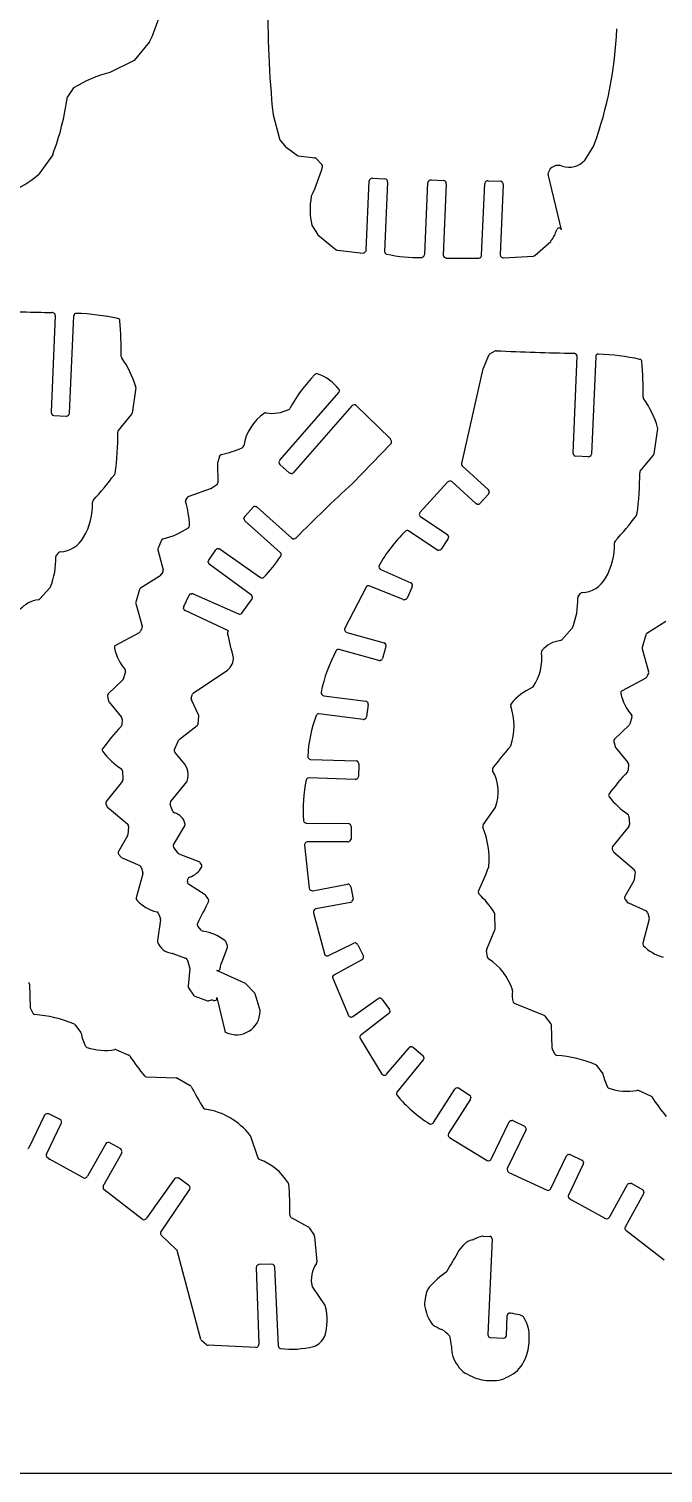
# Model space of a CAD drawing. Extents: x 0 to 821, y 0 to 548.
# Drawn here: x 296.6 to 399.3, y 0 to 234.2 of the extents above; entities that cross this region are included whole.
import ezdxf

# ---------------------------------------------------------------- set-up
doc = ezdxf.new("R2010")
doc.units = 0
doc.layers.add('WHITE', color=7, linetype='CONTINUOUS')

msp = doc.modelspace()

# ---------------------------------------------------------------- linework, layer by layer
at = {"layer": 'WHITE', "linetype": 'CONTINUOUS'}
for p, q in [((316.153768, 232.040142), (313.653925, 229.020281)), ((313.653925, 229.020281), (309.713925, 227.100281)), ((303.844309, 224.580316), (302.823925, 223.130281)), ((336.153925, 220.210281), (337.183925, 216.310281)), ((337.263769, 216.160197), (338.183925, 215.040281)), ((300.444139, 213.739549), (298.223925, 210.610281)), ((338.253923, 214.970282), (340.103925, 213.630281)), ((340.293435, 213.559672), (342.903925, 213.270281)), ((343.153462, 213.149983), (344.063925, 212.190281)), ((386.723861, 212.940004), (388.093925, 215.190281)), ((351.233924, 198.300281), (351.723925, 209.500281)), ((351.933441, 209.839639), (352.043925, 209.900281)), ((352.244386, 209.939973), (354.273925, 209.850281)), ((354.713617, 209.329822), (354.223925, 198.060281)), ((354.614283, 209.639766), (354.673925, 209.530281)), ((360.714401, 197.629539), (361.223925, 209.230281)), ((361.434279, 209.559693), (361.543925, 209.620281)), ((361.744395, 209.670398), (363.773925, 209.580281)), ((364.213959, 209.050338), (363.713925, 197.490281)), ((364.114283, 209.369766), (364.163925, 209.260281)), ((369.93365, 197.460367), (370.443925, 209.110281)), ((370.653441, 209.449639), (370.763925, 209.510281)), ((370.974101, 209.5496), (372.993925, 209.460281)), ((373.434244, 208.930102), (372.943925, 197.520281)), ((373.333521, 209.250294), (373.393925, 209.140281)), ((382.863524, 201.570343), (380.713925, 210.630281)), ((342.473662, 202.209508), (343.323925, 200.870281)), ((343.413658, 200.770243), (346.393925, 198.340281)), ((378.554372, 197.419799), (381.123925, 199.710281)), ((346.603845, 198.260073), (350.723925, 197.810281)), ((351.093624, 197.989567), (351.163925, 198.090281)), ((360.573733, 197.309761), (360.653925, 197.430281)), ((363.893657, 197.139688), (364.003925, 197.070281)), ((364.214262, 197.010469), (369.473925, 196.970281)), ((369.814261, 197.16047), (369.873925, 197.260281)), ((373.143752, 197.160188), (373.243925, 197.100281)), ((373.474135, 197.040095), (378.313925, 197.320281)), ((300.873492, 187.700444), (300.183925, 172.000281)), ((300.584339, 188.119733), (300.683925, 188.050281)), ((303.183938, 171.829682), (303.873925, 187.660281)), ((371.073785, 181.219623), (370.163925, 179.110281)), ((372.0635, 181.919909), (371.233925, 181.400281)), ((384.74389, 165.390224), (385.423925, 181.080281)), ((385.243925, 181.440281), (385.143925, 181.500281)), ((388.423733, 181.040103), (387.743925, 165.210281)), ((370.143585, 179.040091), (366.673925, 163.670281)), ((313.904028, 175.96952), (313.313925, 171.870281)), ((337.223925, 164.220281), (346.804393, 175.180413)), ((300.234161, 171.800338), (300.293925, 171.690281)), ((300.624154, 171.470127), (302.653925, 171.380281)), ((302.853867, 171.429517), (302.973925, 171.490281)), ((313.224018, 171.670487), (311.073925, 169.060281)), ((348.903925, 173.030281), (339.453984, 162.209643)), ((349.223925, 173.190281), (349.094139, 173.150101)), ((355.103925, 167.770281), (349.613969, 173.089756)), ((398.193925, 167.470281), (398.463925, 169.350281)), ((349.003925, 160.440281), (355.243901, 166.870381)), ((355.333925, 167.300281), (355.193961, 167.630447)), ((397.874275, 165.26017), (398.193925, 167.470281)), ((327.493925, 164.880281), (327.173675, 163.910162)), ((337.103925, 163.900281), (337.133446, 164.029825)), ((384.853983, 165.069516), (384.793925, 165.180281)), ((387.213867, 164.769516), (385.183925, 164.860281)), ((387.524081, 164.879513), (387.413925, 164.820281)), ((395.633724, 162.449926), (397.783925, 165.060281)), ((327.153925, 163.780281), (327.184035, 160.550436)), ((338.763925, 162.190281), (337.233767, 163.529877)), ((339.073925, 162.080281), (338.954346, 162.099503)), ((366.794133, 163.290452), (371.023925, 159.410281)), ((326.123925, 159.630281), (322.484377, 158.349696)), ((327.013925, 160.220281), (326.213685, 159.670062)), ((364.424114, 160.679774), (359.943925, 155.750281)), ((364.714339, 160.830396), (364.583925, 160.780281)), ((368.974133, 157.230054), (365.123925, 160.750281)), ((322.293925, 158.220281), (322.054378, 157.910469)), ((369.273753, 157.11049), (369.153925, 157.130281)), ((371.024297, 158.720189), (369.653925, 157.230281)), ((371.143716, 159.030109), (371.123925, 158.910281)), ((331.433925, 154.800281), (331.453721, 154.920493)), ((331.553925, 155.110281), (332.914088, 156.619683)), ((333.283925, 156.740281), (333.413925, 156.710281)), ((333.593925, 156.620281), (339.183848, 151.579895)), ((359.87385, 155.319828), (359.923925, 155.210281)), ((360.073796, 155.029837), (364.383925, 152.190281)), ((337.353925, 149.190281), (331.554263, 154.419544)), ((362.694183, 149.709803), (358.083925, 152.750281)), ((318.073925, 151.240281), (317.514421, 149.990469)), ((327.243925, 149.870281), (327.36392, 149.859982)), ((339.583925, 151.500281), (339.723569, 151.549868)), ((364.494402, 151.509539), (363.373925, 149.820281)), ((364.564123, 151.839786), (364.553925, 151.710281)), ((301.383539, 149.239509), (301.043925, 148.830281)), ((317.493925, 149.720281), (318.354078, 146.44005)), ((325.643925, 147.710281), (325.654224, 147.840279)), ((325.723925, 148.040281), (326.883946, 149.699762)), ((327.563925, 149.790281), (334.134306, 145.200124)), ((363.02343, 149.640082), (362.893925, 149.650281)), ((317.713925, 145.390281), (314.663598, 143.469782)), ((318.283925, 146.090281), (317.813962, 145.480014)), ((332.673925, 142.320281), (325.803684, 147.359997)), ((353.353762, 146.769864), (353.443925, 146.640281)), ((353.614329, 146.489867), (358.453925, 144.370281)), ((300.00381, 143.549513), (298.383925, 141.740281)), ((314.493925, 143.240281), (313.893924, 141.200279)), ((351.204416, 143.660219), (347.753925, 136.970281)), ((357.214347, 141.640416), (351.713925, 143.840281)), ((358.674126, 143.719683), (357.863925, 141.870281)), ((358.694225, 144.059642), (358.703925, 143.930281)), ((313.893925, 140.980281), (314.953889, 137.319766)), ((321.683925, 140.490281), (322.53347, 142.330392)), ((322.853925, 142.560281), (322.984309, 142.580204)), ((323.183925, 142.540281), (330.573973, 139.310091)), ((331.063925, 139.440281), (332.753924, 141.76028)), ((357.543924, 141.630281), (357.413925, 141.610281)), ((385.603509, 142.219715), (385.943925, 142.620281)), ((321.653925, 140.160281), (321.644001, 140.289663)), ((328.933925, 136.570281), (321.884221, 139.840087)), ((314.473925, 136.240281), (310.64384, 134.190499)), ((314.933925, 137.030281), (314.64434, 136.429803)), ((328.843925, 136.460281), (328.933925, 136.570281)), ((347.813594, 136.530372), (347.883925, 136.440281)), ((348.083806, 136.319751), (354.133925, 134.630281)), ((382.944293, 135.119951), (384.563925, 136.940281)), ((396.533925, 135.910281), (395.933924, 133.87028)), ((399.753925, 138.050281), (396.703598, 136.139782)), ((353.283927, 131.75028), (346.853925, 133.550281)), ((354.443925, 134.010284), (353.893925, 132.060281)), ((354.413734, 134.340407), (354.443925, 134.220281)), ((395.933925, 133.650281), (396.994179, 129.979834)), ((353.613924, 131.780281), (353.493925, 131.750281)), ((312.253925, 129.910281), (311.883509, 128.749546)), ((323.263925, 126.510281), (328.523746, 130.000316)), ((396.513925, 128.910281), (392.68361, 126.849788)), ((396.973925, 129.700281), (396.684063, 129.090428)), ((311.773925, 128.580281), (309.424133, 126.350109)), ((309.303925, 125.970281), (309.503769, 125.150198)), ((309.583925, 125.000281), (311.593728, 122.540003)), ((322.903925, 125.670281), (323.093637, 126.299514)), ((324.063925, 122.940281), (322.923432, 125.390176)), ((344.054287, 126.220222), (344.173925, 126.120281)), ((344.383958, 126.029695), (351.153925, 125.180281)), ((351.554254, 124.620077), (351.303925, 122.600281)), ((351.474325, 124.940481), (351.523925, 124.820281)), ((311.683925, 122.260281), (311.623847, 121.289564)), ((324.013925, 121.510281), (324.103771, 122.740047)), ((350.744034, 122.210197), (343.573925, 123.100281)), ((351.064228, 122.28992), (350.943925, 122.240281)), ((394.293925, 122.570281), (393.923681, 121.420368)), ((320.943925, 118.920281), (323.863661, 121.219834)), ((393.823925, 121.250281), (391.464052, 119.020191)), ((320.163925, 117.320281), (320.824363, 118.770329)), ((391.353925, 118.630281), (391.553925, 117.820282)), ((391.623925, 117.660281), (393.633665, 115.20009)), ((321.593925, 115.250281), (320.224124, 116.899882)), ((341.933926, 115.85028), (342.053925, 115.770281)), ((342.263921, 115.700281), (349.603925, 115.480281)), ((349.943521, 115.270294), (350.003925, 115.160281)), ((350.053959, 114.950338), (349.993925, 112.930281)), ((393.723925, 114.920281), (393.664418, 113.959583)), ((311.743925, 113.870281), (311.833811, 112.479884)), ((349.473453, 112.480163), (341.933925, 112.710281)), ((349.783939, 112.589685), (349.673925, 112.530281)), ((311.753925, 112.200281), (309.12375, 108.910153)), ((319.553925, 108.820281), (322.16403, 112.089889)), ((309.063925, 108.520281), (309.193524, 108.160484)), ((309.313925, 108.000281), (312.603959, 105.199994)), ((319.923925, 107.280281), (319.493751, 108.430152)), ((370.194158, 105.090001), (372.133925, 107.860281)), ((341.284263, 105.490306), (341.413925, 105.419981)), ((393.783925, 106.530281), (393.873566, 105.140026)), ((312.553925, 103.349981), (311.093737, 100.810038)), ((312.743925, 104.849981), (312.603725, 103.510046)), ((320.023925, 101.889981), (321.853791, 104.939972)), ((341.613804, 105.36981), (348.313925, 105.349981)), ((348.664232, 105.150019), (348.723925, 105.039981)), ((348.783897, 104.839972), (348.773925, 102.809981)), ((393.793925, 104.859981), (391.16375, 101.579953)), ((320.793925, 100.499981), (320.054004, 101.429988)), ((341.244126, 101.820044), (341.993925, 94.819981)), ((341.343703, 102.150001), (341.283925, 102.049981)), ((348.263587, 102.349969), (341.693925, 102.369981)), ((348.57347, 102.470005), (348.473925, 102.409981)), ((391.103925, 101.189981), (391.244266, 100.830006)), ((311.133925, 100.349981), (311.5436, 99.880026)), ((311.683925, 99.779981), (314.553571, 98.489971)), ((324.183925, 99.099981), (320.954323, 100.379981)), ((324.553925, 98.699981), (324.364002, 98.959965)), ((391.353925, 100.659981), (394.643511, 97.860015)), ((315.063925, 97.139981), (313.99424, 93.279986)), ((314.763925, 98.249981), (315.054415, 97.369997)), ((322.273925, 95.929981), (322.363953, 96.309975)), ((394.593925, 96.019981), (393.133811, 93.479973)), ((394.783925, 97.509981), (394.643725, 96.180046)), ((325.163925, 93.739981), (322.453959, 95.509967)), ((342.253683, 94.490012), (342.363925, 94.449981)), ((342.573743, 94.429993), (348.183925, 95.489981)), ((348.554203, 95.360035), (348.643925, 95.259981)), ((348.733925, 95.079981), (349.113925, 93.079981)), ((325.653925, 93.089981), (325.274201, 93.639984)), ((348.693503, 92.530003), (343.063925, 91.469981)), ((348.984082, 92.709977), (348.883925, 92.619981)), ((393.173925, 93.019981), (393.5836, 92.540026)), ((393.723925, 92.439981), (396.593615, 91.150035)), ((317.923925, 89.679981), (317.413825, 86.339969)), ((317.563925, 90.749981), (317.903756, 89.89005)), ((342.713434, 90.859999), (344.453925, 84.179981)), ((342.763704, 91.199984), (342.723925, 91.089981)), ((372.123529, 88.249967), (372.073925, 90.649981)), ((397.103925, 89.809981), (396.033533, 85.93997)), ((396.803925, 90.909981), (397.103924, 90.039981)), ((324.563925, 87.989981), (323.964232, 88.700044)), ((370.763924, 84.949979), (372.093925, 88.089981)), ((327.833925, 82.809981), (328.743925, 85.229982)), ((328.743925, 85.499981), (328.534291, 86.109998)), ((345.133963, 83.90996), (349.243925, 85.919981)), ((349.633454, 85.889963), (349.743925, 85.819981)), ((349.884066, 85.660005), (350.773925, 83.839981)), ((370.883766, 83.650047), (370.733925, 84.739981)), ((319.913925, 84.249981), (321.973622, 83.509971)), ((322.213925, 83.259981), (322.633822, 82.009951)), ((344.793593, 83.879972), (344.913925, 83.869981)), ((350.533925, 83.199981), (345.983925, 80.759981)), ((350.743806, 83.449951), (350.673925, 83.339981)), ((322.653925, 81.839981), (322.394408, 78.939955)), ((331.673925, 79.369981), (327.03435, 81.510028)), ((345.804124, 80.249981), (348.363925, 74.189981)), ((296.67396, 79.299954), (296.793925, 75.509981)), ((322.453925, 78.679981), (323.27422, 77.479959)), ((323.463925, 77.329981), (325.503925, 76.599981)), ((333.143925, 77.869981), (331.793725, 79.279981)), ((334.034114, 75.000045), (333.244306, 77.709969)), ((296.833448, 75.339954), (297.243925, 74.559981)), ((327.033925, 77.089981), (328.314338, 71.710047)), ((349.083559, 74.029984), (353.163925, 76.959981)), ((353.554037, 76.99999), (353.673925, 76.949981)), ((353.833668, 76.81003), (355.023925, 75.169981)), ((380.073524, 74.209981), (375.273925, 76.139981)), ((304.024124, 72.709981), (304.953925, 71.519981)), ((348.744182, 73.949955), (348.863925, 73.949981)), ((354.883483, 74.50003), (350.363925, 71.019981)), ((355.06442, 74.770033), (355.003925, 74.649981)), ((381.153924, 72.91998), (380.233925, 74.089981)), ((381.344065, 68.900008), (381.233925, 72.679981)), ((350.263874, 70.490007), (353.783925, 64.699981)), ((310.763772, 68.639979), (312.783925, 67.749981)), ((354.544169, 64.669973), (358.223925, 68.979981)), ((358.593647, 69.110034), (358.713925, 69.089981)), ((358.903635, 68.999992), (360.453925, 67.679981)), ((381.794102, 67.939986), (381.393925, 68.729981)), ((360.473926, 66.999982), (356.223925, 61.769981)), ((360.584178, 67.309957), (360.563925, 67.179981)), ((389.514372, 64.89998), (388.583925, 66.099981)), ((315.583536, 64.269953), (320.473925, 64.069981)), ((320.653793, 64.020006), (322.713925, 62.869981)), ((354.213991, 64.519997), (354.333925, 64.539981)), ((362.143941, 56.840031), (365.613925, 62.269981)), ((365.963759, 62.460048), (366.083925, 62.449981)), ((366.283842, 62.390006), (367.993925, 61.299981)), ((368.183685, 60.95002), (368.173925, 60.819981)), ((397.344244, 61.130012), (395.323925, 62.029981)), ((368.114402, 60.620039), (364.563925, 55.049981)), ((299.143616, 58.04004), (296.603925, 52.749981)), ((299.424258, 51.699972), (301.833925, 56.699981)), ((299.603477, 58.269997), (299.473925, 58.259981)), ((301.634219, 57.360029), (299.803925, 58.239981)), ((301.873771, 56.900012), (301.863925, 57.029981)), ((361.843498, 56.629998), (361.973925, 56.689981)), ((371.483863, 50.900022), (374.413925, 56.929981)), ((374.733731, 57.159985), (374.863925, 57.169981)), ((375.074397, 57.129962), (376.893925, 56.249981)), ((332.504028, 54.639974), (333.673925, 51.109981)), ((364.533807, 54.659952), (364.593925, 54.559981)), ((364.744175, 54.389964), (370.813925, 50.669981)), ((377.093773, 55.590014), (374.093925, 49.399981)), ((377.124219, 55.920028), (377.133925, 55.789981)), ((309.034328, 53.379995), (306.103925, 48.119981)), ((308.643758, 46.510028), (311.633925, 51.889981)), ((309.493517, 53.589968), (309.373925, 53.589981)), ((311.473467, 52.559959), (309.703925, 53.539981)), ((311.684042, 52.089951), (311.673925, 52.219981)), ((384.034078, 51.65005), (384.163925, 51.659981)), ((384.363694, 51.620027), (386.193925, 50.739981)), ((299.844387, 50.949988), (299.523925, 51.219981)), ((305.443769, 47.889979), (299.913925, 50.909981)), ((371.243923, 50.669979), (371.343925, 50.729981)), ((381.163594, 46.129997), (383.703925, 51.429981)), ((386.394406, 50.080008), (383.983925, 45.089981)), ((386.413426, 50.419988), (386.433925, 50.289981)), ((305.953925, 47.969981), (305.833925, 47.899981)), ((320.183946, 47.709962), (315.653925, 41.309981)), ((320.673461, 47.869951), (320.543925, 47.879981)), ((322.523546, 46.620035), (320.863925, 47.799981)), ((374.113565, 49.010011), (374.183925, 48.909981)), ((374.343787, 48.760035), (380.533925, 45.879981)), ((393.924328, 46.979994), (394.053925, 46.979981)), ((394.253454, 46.929998), (396.033925, 45.939981)), ((314.95381, 41.170028), (308.743925, 45.999981)), ((317.983959, 39.069991), (322.613925, 45.939981)), ((322.684096, 46.130047), (322.693925, 46.259981)), ((380.933821, 45.909972), (381.033925, 45.979981)), ((384.083839, 44.609988), (384.403925, 44.339981)), ((390.664006, 41.509969), (393.583925, 46.769981)), ((396.184211, 45.269988), (393.203925, 39.899981)), ((396.233467, 45.599959), (396.233925, 45.479981)), ((384.474195, 44.289959), (390.003925, 41.279981)), ((315.484148, 41.16999), (315.363925, 41.119981)), ((339.07383, 41.460027), (341.843925, 39.909981)), ((390.383927, 41.279982), (390.513925, 41.349981)), ((320.473865, 36.269975), (318.043925, 38.559981)), ((341.974379, 39.790039), (342.813925, 38.559981)), ((342.883851, 38.370022), (343.233925, 34.259981)), ((370.183925, 38.40998), (371.243925, 38.379981)), ((371.633746, 37.959974), (370.953925, 22.409981)), ((393.303645, 39.390001), (399.513925, 34.559981)), ((324.46422, 21.660032), (320.593925, 36.079981)), ((333.424358, 33.340044), (333.843925, 20.899981)), ((333.714183, 33.759958), (333.613925, 33.689981)), ((335.944366, 33.890041), (333.913925, 33.819981)), ((336.364401, 33.600023), (336.293925, 33.699981)), ((337.003832, 20.60002), (336.423925, 33.399981)), ((342.533923, 30.149983), (344.603925, 27.099981)), ((374.553767, 25.940029), (374.623925, 25.929981)), ((373.953925, 22.279984), (374.093925, 25.559981)), ((325.37395, 20.810022), (324.593925, 21.449981)), ((371.343925, 21.999981), (373.533925, 21.899981)), ((333.364131, 20.380008), (325.613925, 20.719981)), ((333.784156, 20.680028), (333.723925, 20.579981)), ((0, 0), (820.574183, 0))]:
    msp.add_line(p, q, dxfattribs=at)
for centre, radius, start, end in [((291.674766, 243.576943), 27.0614, -25.23421, 6.840303), ((503.892985, 237.225935), 168.603528, 179.254331, 185.771572), ((328.611591, 236.757357), 63.285995, -19.858129, -2.352152), ((314.608925, 207.602281), 20.10306, 104.092926, 122.376), ((259.436295, 229.128603), 43.8003, -20.569656, -7.871224), ((336.535041, 220.302902), 0.392209, -175.292903, -166.340415), ((337.569038, 216.418881), 0.400132, -164.251796, -139.722128), ((338.503925, 215.290281), 0.406079, -142.001268, -127.999), ((340.332214, 213.953373), 0.395607, -125.244099, -95.625345), ((342.864557, 212.869659), 0.402551, 44.136261, 84.387733), ((387.774182, 215.423409), 0.395707, -36.096281, -24.455588), ((318.695679, 218.744841), 26.3862, -26.23662, -15.237073), ((343.771852, 211.920028), 0.397923, -16.023192, 42.777834), ((381.103925, 210.716281), 0.39937, 162.013, 192.435442), ((382.351925, 210.323281), 1.707765, 68.2698, 162.401887), ((384.083213, 215.230516), 3.498045, -108.311783, -42.210025), ((386.394925, 213.163281), 0.397524, -45.375226, -34.168), ((286.849925, 223.698281), 17.339655, -78.781, -49.008042), ((352.127395, 209.485538), 0.40374, 118.711142, 177.90738), ((352.219949, 209.537339), 0.403375, 86.526753, 115.873048), ((354.259645, 209.446793), 0.40374, 28.552352, 87.973151), ((354.310983, 209.354257), 0.403375, -3.472849, 25.873046), ((361.615536, 209.212078), 0.392034, 117.538892, 177.338671), ((361.737673, 209.271285), 0.39917, 89.035135, 119.037313), ((363.759645, 209.176793), 0.40374, 28.552352, 87.973151), ((363.814925, 209.066281), 0.399296, -2.288, 29.068541), ((370.847395, 209.095538), 0.40374, 118.711142, 177.90738), ((370.940579, 209.147391), 0.403604, 85.235703, 115.956806), ((372.981925, 209.061281), 0.39918, 28.2619, 88.277338), ((373.031892, 208.961874), 0.403604, -4.515139, 26.233669), ((353.593754, 204.871368), 11.455431, 169.391771, 192.816737), ((342.729734, 206.918099), 0.400474, 156.146575, 171.075381), ((342.813084, 202.420599), 0.399707, -166.924544, -148.122021), ((376.644285, 203.201437), 5.682824, -37.150175, -16.469018), ((382.476116, 201.479461), 0.397925, 13.202294, 163.815564), ((343.661318, 201.082658), 0.39867, -147.811032, -128.40482), ((380.84357, 199.9969), 0.400935, -45.633065, -34.545582), ((346.635238, 198.657042), 0.398208, -127.300749, -94.521703), ((350.759757, 198.207206), 0.39854, -95.158399, -33.099309), ((350.835925, 198.316281), 0.398321, -34.567789, -2.302), ((354.623925, 198.050281), 0.400125, 178.567904, 256.994), ((359.430814, 218.936616), 21.832527, -102.961496, -87.839511), ((360.232731, 197.519271), 0.40022, -86.972086, -31.566272), ((360.312763, 197.642633), 0.401852, -31.899766, -1.867254), ((364.115914, 197.474995), 0.40228, 177.822346, 236.461797), ((364.214376, 197.41062), 0.400151, -121.730873, -90.016388), ((369.473704, 197.370281), 0.4, -89.968362, -31.63639), ((369.533635, 197.470813), 0.400151, -31.744467, -1.495923), ((373.340917, 197.505094), 0.397283, 177.809239, 240.245523), ((373.454925, 197.437281), 0.397605, -122.051208, -87.231), ((378.288752, 197.721334), 0.401842, -86.408503, -48.62341), ((305.897925, 551.468281), 363.33, -92.375, -90.871), ((300.372059, 187.777817), 0.402455, 58.165771, 89.601113), ((300.477925, 187.712281), 0.395828, -1.714, 58.639052), ((304.273737, 187.640286), 0.400312, 88.513529, 177.136943), ((302.933684, 149.768981), 38.2953, 77.80324, 87.979115), ((310.945946, 186.808016), 0.399617, 4.611191, 78.690526), ((221.820925, 180.693281), 89.734125, 0.233946, 3.927884), ((311.954917, 181.055505), 0.400662, 179.403552, 214.27599), ((298.392925, 171.531281), 16.171598, 16.5567, 35.099242), ((371.44066, 181.055721), 0.401822, 120.963651, 155.927163), ((372.273831, 181.580336), 0.399437, 87.042701, 121.774028), ((390.361777, 544.850733), 363.321, -92.850398, -90.856005), ((384.917925, 181.172281), 0.398321, 55.432211, 87.6979), ((385.021925, 181.104281), 0.402716, -3.416588, 56.5467), ((388.823925, 181.030281), 0.400226, 87.121229, 178.594), ((387.443004, 143.165046), 38.290595, 77.724188, 87.903127), ((395.505925, 180.188281), 0.399587, 4.504817, 78.6939), ((360.861517, 160.596864), 25.0691, 135.653668, 151.340356), ((343.219925, 177.839281), 0.400788, 71.9386, 135.534506), ((341.225392, 171.64202), 6.9111, 35.748647, 72.146877), ((370.537428, 178.964005), 0.401125, 158.613115, 169.065757), ((306.380895, 174.080545), 89.733632, 0.229382, 3.922951), ((313.503925, 176.031281), 0.404857, -8.775, 15.519284), ((346.504623, 175.448944), 0.402456, -41.853592, 34.984762), ((396.514925, 174.446281), 0.401222, -179.073, -145.580711), ((382.949484, 164.917402), 16.176523, 16.568231, 35.102184), ((300.580933, 171.993749), 0.397062, 179.057389, 209.150449), ((300.649854, 171.866424), 0.39713, -153.669921, -93.710428), ((302.662449, 171.776251), 0.396062, -91.233276, -61.09861), ((302.785465, 171.841571), 0.39865, -61.787447, -1.708997), ((312.913925, 171.930281), 0.404475, -39.956, -8.530766), ((339.13706, 165.364373), 7.82481, 124.1552, 171.212682), ((334.961518, 171.509186), 0.395591, 80.96281, 123.369998), ((335.971192, 178.04924), 6.221946, -98.759617, -64.15405), ((338.513354, 172.810011), 0.398556, -64.701866, -28.449784), ((349.204421, 172.764136), 0.401411, 105.946209, 138.46925), ((349.331496, 172.800699), 0.40416, 45.659952, 105.435877), ((270.15458, 168.07897), 40.8356, -8.475722, 1.011514), ((311.383105, 168.807502), 0.399362, 140.731379, 181.097224), ((398.064098, 169.419294), 0.405739, -9.793235, 15.870597), ((323.526943, 183.817513), 19.146607, -77.154615, -66.492071), ((331.011177, 166.628386), 0.398869, -67.461723, -9.909104), ((354.81905, 167.487952), 0.401078, 20.810699, 44.742833), ((354.954925, 167.155281), 0.405802, -44.593, 20.936139), ((327.875173, 164.761339), 0.399371, 103.250557, 162.673135), ((337.527925, 163.959281), 0.400737, 139.352174, 169.861), ((385.142925, 165.374281), 0.399296, 177.712, 209.068541), ((385.205503, 165.259065), 0.399368, -151.665185, -93.097224), ((387.219653, 165.166301), 0.396827, -90.835386, -60.688185), ((387.347715, 165.235177), 0.396991, -63.624242, -3.595499), ((397.478339, 165.318771), 0.40025, -40.227322, -8.419017), ((249.927966, 208.470576), 76.3892, -41.654304, -37.583371), ((310.156222, 162.124655), 0.393286, -38.534692, -9.433009), ((327.553164, 163.786012), 0.399281, 161.884376, 180.822387), ((337.502925, 163.832281), 0.404838, 170.32823, 228.329), ((339.027407, 162.497868), 0.40501, -130.583674, -100.392584), ((339.153612, 162.46914), 0.396941, -101.581081, -40.824489), ((367.062966, 163.584469), 0.398393, 167.561324, 227.561867), ((354.714424, 161.467924), 40.835559, -8.474264, 1.013567), ((395.945802, 162.19613), 0.40225, 140.880255, 180.834591), ((326.010462, 160.007443), 0.393859, -73.257047, -58.937144), ((326.782925, 160.548281), 0.401116, -54.844178, 0.307866), ((523.779314, -30.016791), 258.496292, 132.541449, 135.352319), ((364.708028, 160.405644), 0.394657, 108.328163, 136.004463), ((364.854627, 160.460557), 0.395552, 47.092513, 110.772877), ((370.754991, 159.116582), 0.398226, -12.541404, 47.520387), ((296.571724, 157.022945), 10.3394, -30.790832, 2.199256), ((307.301925, 157.435281), 0.398641, 138.454481, 182.237), ((322.364543, 157.662802), 0.396915, 141.392666, 196.520632), ((305.630925, 152.909281), 16.9988, 2.464663, 15.8428), ((322.606669, 157.96488), 0.403781, 107.630026, 140.763423), ((369.250681, 157.516516), 0.39817, -133.991334, -104.06389), ((369.360226, 157.499214), 0.398226, -102.541404, -42.479613), ((370.735418, 158.992745), 0.397162, -43.334624, -11.983705), ((331.826045, 154.714832), 0.401323, 167.706553, 227.373659), ((331.849531, 154.83286), 0.405395, 136.817722, 167.515992), ((333.206557, 156.350155), 0.397724, 78.783006, 137.337488), ((333.331925, 156.321281), 0.397549, 48.773401, 78.0965), ((360.244107, 155.480483), 0.403609, 138.051459, 203.456093), ((360.291123, 155.362803), 0.397615, -157.443609, -123.132566), ((334.544257, 201.91841), 76.386078, -41.714294, -37.649125), ((394.702715, 155.507008), 0.405434, -37.545198, -8.05672), ((314.930925, 164.727281), 13.6873, -75.605718, -56.757), ((322.211454, 153.61597), 0.403204, -56.468918, 3.45673), ((373.806503, 135.8528), 23.388545, 133.918414, 151.03413), ((357.864192, 152.420102), 0.396611, 56.356428, 135.065092), ((301.465183, 153.931293), 4.55558, -87.377251, -28.892978), ((317.884587, 149.826517), 0.40485, 156.110855, 195.213063), ((318.44115, 151.086344), 0.398185, 105.687748, 157.257155), ((327.213521, 149.469235), 0.402196, 85.664604, 145.028398), ((339.451635, 151.880539), 0.402612, -131.691869, -70.817554), ((339.601432, 151.924447), 0.393988, -71.94062, -46.159058), ((364.16594, 151.856639), 0.39854, -2.423579, 56.841372), ((364.151405, 151.720438), 0.402648, -31.586045, -1.445443), ((381.135736, 150.417966), 10.3355, -30.900103, 2.173166), ((391.865409, 150.823696), 0.401843, 138.522793, 181.969462), ((289.474925, 148.078281), 11.478635, -22.583, 2.406987), ((301.341516, 148.56582), 0.398121, 138.373414, 180.786565), ((301.690248, 148.977333), 0.403493, 92.358434, 139.476111), ((326.034903, 147.677027), 0.39239, 175.138512, 233.895698), ((326.055202, 147.812684), 0.401927, 145.509792, 176.063045), ((327.336327, 149.459004), 0.401927, 55.509791, 86.063444), ((315.170664, 163.857914), 26.9422, -43.683039, -34.313606), ((337.09403, 148.890439), 0.3968, -33.748458, 49.082185), ((362.905126, 150.052773), 0.402648, -121.593577, -91.594209), ((363.040283, 150.038266), 0.39854, -92.423579, -33.158628), ((317.501548, 145.727674), 0.39867, -57.811032, -38.40482), ((317.973127, 146.334538), 0.395294, -38.16394, 15.481094), ((334.366228, 145.520061), 0.395155, -125.938244, -43.154381), ((353.693925, 146.983281), 0.401524, 150.72859, 212.104), ((353.782807, 146.852469), 0.399831, -147.947559, -114.921278), ((299.703915, 143.803091), 0.392733, -40.216356, -19.775686), ((314.877153, 143.134426), 0.397579, 122.488972, 164.558847), ((351.558801, 143.468332), 0.403, 67.361129, 151.566078), ((358.299846, 144.002826), 0.398451, 8.197914, 67.250999), ((358.313832, 143.87807), 0.393571, -23.730538, 7.623222), ((386.017125, 147.306243), 4.551882, -87.274921, -28.844728), ((298.75535, 136.870336), 4.778815, 97.349288, 139.094834), ((298.082374, 142.009196), 0.40404, -81.218976, -41.725766), ((314.273925, 141.090281), 0.395601, 163.856, 196.144339), ((322.891747, 142.169264), 0.392842, 95.524952, 155.785101), ((323.008742, 142.18337), 0.397585, 63.85674, 93.523202), ((332.433925, 142.000281), 0.4, -36.87, 53.130102), ((357.371925, 142.009281), 0.401204, -113.132, -83.990994), ((357.493925, 142.030281), 0.403113, -82.875, -23.385221), ((374.023735, 141.459825), 11.490208, -22.566155, 2.396183), ((385.902315, 141.955722), 0.39872, 138.539698, 182.22824), ((386.248636, 142.35727), 0.402522, 92.149532, 139.200986), ((322.041227, 140.314896), 0.398026, 153.855467, 183.634641), ((322.05189, 140.203597), 0.400316, -173.788083, -114.761538), ((330.740785, 139.669345), 0.396093, -114.906779, -35.331796), ((314.275821, 136.58979), 0.401749, -60.45528, -23.467425), ((314.574043, 137.200532), 0.398121, -25.317677, 17.427162), ((329.176226, 136.229715), 0.404456, 145.245389, 194.267151), ((-208.089785, 5.689282), 552.493, 13.2329, 13.65617), ((348.112765, 136.794953), 0.399382, 153.960057, 221.488997), ((348.178444, 136.702699), 0.394468, -138.298884, -103.881472), ((384.268134, 137.206513), 0.39796, -41.989388, -23.08755), ((396.917153, 135.804426), 0.397579, 122.488972, 164.558847), ((310.836925, 133.837281), 0.402548, 118.663, 192.481613), ((318.024977, 135.378038), 7.75383, -167.881834, -138.987671), ((346.749171, 133.162214), 0.401956, 74.893854, 152.140042), ((354.021925, 134.242281), 0.403842, 14.0602, 73.898698), ((354.053925, 134.115281), 0.403887, -15.068, 15.068488), ((383.312471, 130.259221), 4.77094, 97.447007, 139.149766), ((382.644925, 135.390281), 0.403372, -82.995657, -42.082), ((396.323925, 133.760281), 0.405216, 164.249, 195.751174), ((327.031925, 132.277281), 2.72215, -56.768, -4.997012), ((329.343834, 132.065904), 0.400676, -3.681747, 13.638661), ((367.710925, 121.722281), 24.282189, 151.389017, 168.412), ((353.388925, 132.130281), 0.39424, -105.446, -74.553684), ((353.508925, 132.165281), 0.399061, -74.745, -15.255119), ((371.773831, 132.001146), 7.912141, -34.758486, 7.760564), ((380.004786, 133.124118), 0.395068, 139.666992, 187.939032), ((311.865055, 130.026716), 0.405927, -16.668802, 40.400505), ((396.323925, 129.260281), 0.398183, -61.504361, -25.25), ((396.61419, 129.866854), 0.396429, -24.846305, 16.558404), ((311.506316, 128.873638), 0.397081, -47.628111, -18.210628), ((323.473605, 126.166695), 0.402513, 121.394563, 160.732782), ((344.31405, 126.521904), 0.398107, 168.699806, 229.269973), ((382.007925, 118.795281), 9.403422, 114.531, 140.866036), ((377.942444, 127.719071), 0.402951, -66.394858, -34.59459), ((392.873309, 126.498488), 0.399246, 118.368685, 192.762924), ((309.692782, 126.056151), 0.398226, 132.424258, 192.452552), ((309.888811, 125.259681), 0.400305, -164.127504, -139.608598), ((323.292734, 125.556627), 0.40508, 163.705689, 204.26183), ((344.428512, 126.421785), 0.394614, -130.177426, -96.482804), ((351.108035, 124.785021), 0.397915, 22.997266, 83.377599), ((351.153876, 124.661822), 0.402548, -5.952302, 23.181192), ((375.024925, 124.486281), 0.395224, 141.9, 200.158263), ((365.523595, 121.14835), 9.675419, -19.493986, 19.324257), ((400.06517, 128.037139), 7.75383, -167.88863, -138.996321), ((311.284908, 122.286021), 0.399846, -3.690934, 39.434867), ((323.704954, 122.764764), 0.399582, -3.546446, 26.05607), ((364.575925, 114.898281), 22.859433, 159.643884, 176.71), ((343.516151, 122.705247), 0.399236, 81.679555, 158.737366), ((350.787682, 122.599308), 0.391551, -96.400336, -66.482192), ((350.909549, 122.657123), 0.398451, -67.157392, -8.201646), ((393.913869, 122.688103), 0.397899, -17.224137, 41.123068), ((342.596998, 92.243439), 42.3789, 137.177135, 143.469262), ((311.227137, 121.326501), 0.398426, -43.982176, -5.319391), ((323.615177, 121.532482), 0.399365, -51.523298, -3.186743), ((393.538581, 121.531933), 0.400935, -44.626965, -16.156551), ((308.873925, 117.231281), 0.407059, 144.156, 218.175607), ((320.533079, 117.158632), 0.402995, 156.351958, 219.946281), ((321.182306, 118.607571), 0.393209, 127.31855, 155.548508), ((411.414517, 84.900885), 49.3865, 138.259516, 143.423462), ((374.263377, 118.046927), 0.401725, -41.577181, -18.480661), ((391.73484, 118.733201), 0.394575, 133.336177, 195.119841), ((391.940925, 117.894281), 0.394011, -169.175, -143.566356), ((319.117567, 125.305734), 13.4504, -141.75554, -124.116363), ((319.315041, 113.183629), 3.07642, -18.443841, 42.203944), ((342.151903, 116.183958), 0.398566, 176.228242, 236.845203), ((342.280925, 116.101281), 0.40136, -124.442353, -92.428), ((349.591925, 115.081281), 0.39918, 28.2619, 88.277338), ((349.654925, 114.966281), 0.399296, -2.288, 29.068541), ((393.333899, 114.94893), 0.391077, -4.201171, 39.958023), ((311.342959, 113.840811), 0.402047, 4.203547, 54.999261), ((311.432057, 112.443457), 0.403402, -37.071646, 5.180957), ((362.423195, 107.66147), 21.419972, 167.218348, 184.986108), ((341.923925, 112.310281), 0.400125, 88.567904, 166.994), ((349.480176, 112.879277), 0.39917, -90.965065, -60.962687), ((349.594925, 112.941281), 0.399152, -61.738, -1.579183), ((372.073925, 114.087281), 0.401553, 142.791, 209.346638), ((365.623925, 110.430281), 7.013074, -20.712161, 29.564), ((424.67995, 84.955561), 42.3748, 137.268073, 143.55175), ((393.267317, 113.98569), 0.397958, -43.89108, -3.761411), ((321.857598, 112.346706), 0.399819, -39.965841, -19.943979), ((390.913816, 109.890136), 0.4, 143.104122, 216.881307), ((309.444074, 108.661473), 0.405523, 142.176422, 200.375644), ((309.563925, 108.313281), 0.400679, -157.583, -128.615133), ((319.873925, 108.571281), 0.405523, 142.112623, 200.366), ((371.808925, 108.099281), 0.403418, -36.330191, -21.724), ((401.153752, 117.969231), 13.4432, -141.768696, -124.115921), ((320.291843, 107.422493), 0.394446, -158.866839, -104.3478), ((319.54881, 104.715595), 2.41265, 12.552697, 74.486863), ((341.484925, 105.839281), 0.402588, -174.36794, -119.899), ((341.608289, 105.771079), 0.401307, -118.968415, -89.212573), ((393.382925, 106.511281), 0.401368, 2.712734, 54.8715), ((312.202678, 103.547043), 0.40275, -29.294011, -5.270686), ((312.342925, 104.892581), 0.403289, -6.064039, 49.6644), ((321.513925, 105.150781), 0.399937, -31.81, 12.883542), ((348.316925, 104.948481), 0.401511, 30.1261, 90.428105), ((348.386925, 104.829881), 0.397128, 1.45625, 31.941152), ((370.524749, 104.86682), 0.398873, 145.976828, 201.595081), ((356.541925, 99.422681), 14.606381, -3.936405, 21.2644), ((393.480648, 105.10042), 0.39491, -37.506163, 5.755921), ((311.433981, 100.607976), 0.395721, 149.294965, 220.689643), ((320.363925, 101.681181), 0.398934, 148.44518, 219.025), ((341.636047, 101.870621), 0.395171, 153.007157, 187.353264), ((341.698925, 101.973281), 0.396732, 90.722117, 153.55), ((348.263246, 102.749781), 0.399812, -89.95111, -58.200845), ((348.372388, 102.817649), 0.40161, -59.954373, -1.094072), ((391.484049, 101.331241), 0.405523, 142.170633, 200.385839), ((391.624084, 100.954596), 0.39973, -161.839195, -132.520572), ((311.837925, 100.144081), 0.395413, -138.103, -112.926453), ((314.379069, 98.124835), 0.404691, 18.013223, 64.456486), ((321.105523, 100.749283), 0.399056, -141.337509, -112.265236), ((324.041925, 98.731581), 0.394833, 35.3404, 68.920813), ((324.224057, 98.465638), 0.404634, -27.308043, 35.390541), ((370.718713, 98.468092), 0.398055, -23.377416, -6.944524), ((314.675135, 97.239112), 0.401228, -14.304113, 19.039091), ((322.750137, 96.225553), 0.395305, 108.682059, 167.66878), ((321.456925, 99.944381), 3.54198, -70.77, -28.027098), ((316.600044, 118.69388), 58.172227, -24.738595, -20.511974), ((394.242678, 96.217043), 0.40275, -29.294011, -5.270686), ((394.38587, 97.553485), 0.400425, -6.237174, 49.952743), ((322.672925, 95.852381), 0.40644, 168.994153, 237.402), ((324.96016, 93.404466), 0.392543, 36.86851, 58.728936), ((342.389954, 94.864516), 0.398526, -173.583851, -109.995062), ((342.504925, 94.819881), 0.395862, -110.866051, -79.99), ((348.254925, 95.099781), 0.396607, 41.0104, 100.312599), ((348.344925, 94.997981), 0.397549, 11.9035, 41.226599), ((369.803149, 94.183978), 0.405139, 155.804169, 226.519343), ((357.801925, 81.718581), 16.898499, 32.749025, 46.0765), ((314.375752, 93.16212), 0.399304, 162.831815, 222.955861), ((319.101925, 97.706881), 6.95605, -136.174, -105.067019), ((634.680574, -63.575639), 346.258245, 153.174859, 153.831538), ((325.323925, 92.859781), 0.402368, -26.535, 34.898693), ((343.143925, 91.079181), 0.398904, 101.569086, 162.374), ((348.621493, 92.928884), 0.405329, -79.766597, -49.650057), ((348.714791, 93.012261), 0.404838, -48.303617, 9.629419), ((393.483925, 93.278681), 0.403854, 150.104, 219.845543), ((393.877925, 92.804081), 0.395413, -138.103, -112.926453), ((317.19101, 90.602266), 0.401105, 21.608974, 75.163425), ((317.532865, 89.748439), 0.397007, -9.929473, 20.897515), ((324.274925, 88.954081), 0.401328, 154.264006, 219.271), ((343.102644, 90.957476), 0.40123, 160.716244, 194.060336), ((371.671922, 90.649447), 0.402002, 0.076084, 31.584097), ((396.424039, 90.789319), 0.398588, 17.621268, 64.821389), ((396.723925, 89.924981), 0.39702, -16.837473, 16.8375), ((324.873802, 88.250226), 0.404663, -139.975372, -98.487852), ((323.592925, 80.120481), 7.8254, 52.1555, 81.02231), ((371.723581, 88.241242), 0.400043, -22.216822, 1.249797), ((317.813875, 86.278658), 0.404721, 171.286731, 200.039476), ((320.094925, 87.078981), 2.82207, -160.565, -95.501116), ((328.15602, 85.977507), 0.400802, 19.303086, 53.581442), ((328.363925, 85.364981), 0.403268, -19.558, 19.558252), ((349.412102, 85.559962), 0.397363, 56.147804, 115.03891), ((349.525925, 85.487881), 0.397259, 25.6691, 56.717952), ((371.133925, 84.789981), 0.403113, 156.615, 187.125016), ((396.415925, 85.829881), 0.397923, 163.939, 222.69382), ((401.152925, 90.360281), 6.9526, -136.336, -105.168693), ((319.784228, 83.880124), 0.391938, 70.675915, 84.117819), ((321.831043, 83.132426), 0.40357, 18.425173, 69.31099), ((322.253925, 81.879081), 0.401807, -5.582926, 19.0082), ((328.844612, 82.055593), 1.248496, 147.305412, 186.235308), ((327.461925, 82.945981), 0.396081, -33.048, -20.081977), ((344.84401, 84.279344), 0.402542, -165.709375, -97.195102), ((344.956925, 84.258681), 0.391071, -96.312687, -63.084), ((350.328925, 83.544981), 0.40131, -59.281, -30.718904), ((350.414002, 83.671596), 0.397363, -33.90309, 25.071851), ((371.284925, 83.698181), 0.404135, -173.158, -123.188142), ((366.202925, 75.610981), 9.147414, 17.357837, 57.9008), ((327.201027, 81.878688), 0.404588, -114.328494, 5.859421), ((346.172925, 80.406581), 0.400765, 118.138083, 203.007), ((296.270925, 79.288681), 0.403181, 1.60219, 36.761894), ((322.785851, 78.892769), 0.394277, 173.12651, 212.662745), ((323.602925, 77.700981), 0.396103, -146.083, -110.539119), ((331.494925, 79.006581), 0.405005, 42.4583, 63.776518), ((332.860107, 77.580438), 0.405447, 18.631293, 45.572085), ((378.013827, 77.427154), 3.14892, 167.102041, 199.423), ((374.553683, 78.215586), 0.39993, -12.350929, 18.125867), ((297.196938, 75.514056), 0.403034, -179.420637, -154.406822), ((325.634189, 76.969888), 0.392173, -109.400024, -70.609201), ((326.174925, 75.449981), 1.22106, 73.37942, 109.646), ((326.644643, 77.00077), 0.399373, -107.555609, 12.907462), ((333.654925, 74.875181), 0.399219, 0.698221, 18.2264), ((353.394925, 76.630081), 0.402734, 66.7256, 125.000179), ((353.500925, 76.591181), 0.39833, 33.3334, 64.258366), ((354.693721, 74.934523), 0.405555, -23.928193, 35.491498), ((375.416925, 76.507081), 0.393969, -161.179, -111.282885), ((297.6001, 74.735225), 0.396953, -153.802076, -95.281912), ((296.048222, 54.118857), 20.2778, 67.33041, 85.714359), ((303.709095, 72.45617), 0.404554, 38.857478, 67.544951), ((330.200925, 74.924281), 3.85341, -115.63, -0.657734), ((348.731827, 74.351603), 0.401838, -156.283748, -88.238058), ((348.843925, 74.346481), 0.397004, -87.11237, -52.869), ((354.646631, 74.813616), 0.392982, -52.93626, -24.607101), ((379.922326, 73.840678), 0.399056, 38.662491, 67.735063), ((380.830925, 72.678981), 0.403001, 0.142173, 36.7277), ((304.641827, 71.27426), 0.39722, 9.521879, 38.214116), ((312.485481, 72.737646), 7.581848, -169.377045, -152.271616), ((328.700965, 71.81393), 0.40034, -164.960324, -114.632987), ((350.603925, 70.700281), 0.39976, 126.895696, 211.731), ((306.127845, 69.397132), 0.400027, -152.101955, -109.48497), ((308.929246, 77.470269), 8.945392, -109.152484, -79.665898), ((310.599925, 68.280481), 0.395054, 65.498, 99.614958), ((358.523205, 68.71973), 0.39661, 79.769529, 138.990195), ((358.644925, 68.699381), 0.396648, 49.2842, 79.981979), ((381.739943, 68.923773), 0.396591, -176.564493, -150.748377), ((382.148925, 68.133281), 0.404019, -151.42, -93.593885), ((312.625791, 67.378183), 0.404029, 33.304323, 66.958943), ((342.712925, 86.883281), 35.45242, -147.049166, -140.662), ((360.193893, 67.380509), 0.39661, -10.246786, 49.032243), ((360.170925, 67.263981), 0.401877, -41.065, -12.064884), ((380.608309, 47.50882), 20.277931, 67.329278, 85.714517), ((388.268721, 65.846634), 0.404398, 38.790742, 67.400651), ((315.598925, 64.672181), 0.402607, -139.396355, -92.191), ((320.459925, 63.671081), 0.399146, 60.9428, 87.989943), ((354.120925, 64.901281), 0.392544, -149.148887, -76.283), ((354.236925, 64.931681), 0.403532, -76.091172, -40.424), ((389.199925, 64.648181), 0.402761, 11.712183, 38.6866), ((397.045852, 66.125668), 7.58114, -169.391024, -152.286187), ((322.518925, 62.514981), 0.405031, 28.7798, 61.220194), ((358.150636, 80.711906), 39.604491, -152.964496, -147.082919), ((356.543925, 61.521181), 0.405341, 142.134934, 220.116), ((372.866249, 74.858607), 21.483842, -140.730508, -122.054305), ((365.952127, 62.064475), 0.395744, 88.31556, 148.715347), ((366.072925, 62.050281), 0.399851, 58.166, 88.423581), ((367.783925, 60.959581), 0.399965, -1.37, 58.328681), ((390.688053, 62.786739), 0.399911, -152.166239, -109.576777), ((393.488925, 70.859581), 8.944768, -109.154, -79.662329), ((395.158925, 61.660681), 0.404484, 65.925327, 99.2269), ((397.187545, 60.767535), 0.394897, 34.321515, 66.621133), ((427.230013, 80.332308), 35.4567, -146.940225, -140.543904), ((325.232021, 59.411238), 0.395466, -145.956436, -98.429864), ((323.429734, 47.732325), 11.4217, 37.972642, 81.215459), ((367.771427, 60.830973), 0.402648, -31.592009, -1.564402), ((299.500925, 57.861581), 0.399314, 93.877069, 153.46), ((299.647225, 57.877851), 0.39458, 66.601076, 96.36557), ((301.465897, 56.997921), 0.399317, 4.604967, 65.06912), ((301.47479, 56.875505), 0.399733, -26.046768, 3.514785), ((361.672408, 56.989785), 0.398395, -121.493657, -64.567474), ((361.805925, 57.051781), 0.398903, -65.09244, -32.065), ((374.777131, 56.762303), 0.400043, 96.228186, 155.219137), ((374.896925, 56.769481), 0.401857, 63.788, 94.71036), ((376.72594, 55.887389), 0.399614, 4.68493, 65.14227), ((332.129354, 54.500423), 0.399819, 20.428294, 40.470395), ((364.892925, 54.828481), 0.396615, 146.049499, 205.14), ((364.955755, 54.728345), 0.399084, -155.04687, -122.016646), ((376.735059, 55.766056), 0.399582, -26.139937, 3.432623), ((296.238925, 52.913781), 0.400069, -54.023, -24.168975), ((299.794828, 51.526575), 0.409132, 154.924209, 228.536493), ((309.385925, 53.190981), 0.39918, 91.722662, 151.738), ((309.509277, 53.188485), 0.401792, 61.023616, 92.247934), ((311.271935, 52.212045), 0.402068, 1.130894, 59.91805), ((311.285038, 52.083686), 0.399053, -29.039473, 0.89963), ((384.062801, 51.249272), 0.401806, 94.099249, 153.272894), ((384.187925, 51.261181), 0.399522, 63.9036, 93.443937), ((300.077718, 51.275113), 0.400187, -125.665759, -114.160433), ((334.051813, 51.232726), 0.397323, -162.005178, -110.260567), ((330.734925, 42.139281), 9.282168, 31.7959, 69.969713), ((371.028925, 51.009981), 0.402275, -122.307334, -57.693), ((371.115925, 51.060381), 0.401433, -55.391505, -23.549), ((374.453749, 49.222624), 0.40116, 153.761337, 212.005078), ((386.019903, 50.385328), 0.395047, 5.03338, 63.863622), ((386.03351, 50.256637), 0.4018, -26.077995, 4.760195), ((305.629925, 48.239881), 0.396419, -118.014, -59.028807), ((305.758925, 48.314981), 0.396295, -60.524, -29.475889), ((320.512925, 47.479481), 0.401698, 85.573946, 144.985), ((320.63441, 47.469443), 0.402408, 55.225212, 84.431069), ((338.285956, 46.814804), 0.400777, 6.482227, 32.472252), ((302.842067, 43.060811), 36.0429, -1.97257, 6.05072), ((374.527925, 49.116781), 0.401375, -148.987281, -117.301), ((393.935522, 46.580969), 0.399182, 91.60693, 151.738463), ((394.059925, 46.580881), 0.399145, 60.9987, 90.86131), ((308.994925, 46.314081), 0.402069, 150.839, 231.371349), ((322.296888, 46.292441), 0.398361, -4.673945, 55.321214), ((322.284046, 46.169756), 0.402015, -34.858915, -5.668499), ((380.707925, 46.240281), 0.400115, -115.777332, -55.632), ((380.803574, 46.310136), 0.402572, -55.096432, -26.581571), ((384.342925, 44.914381), 0.399645, 153.935056, 229.597), ((395.831919, 45.592872), 0.40161, 1.01107, 59.802079), ((395.832656, 45.464095), 0.401583, -28.904794, 2.267096), ((384.668356, 44.637088), 0.397739, -131.669707, -119.219779), ((315.200925, 41.490381), 0.404679, -127.646, -66.247395), ((315.32261, 41.538843), 0.402675, -66.349207, -34.635632), ((339.26293, 41.811834), 0.399409, 178.803105, 241.741544), ((341.643292, 39.560849), 0.402674, 34.692353, 60.115665), ((390.193925, 41.629981), 0.398246, -118.495639, -61.504), ((390.307925, 41.693481), 0.400535, -59.04851, -27.265), ((393.5528, 39.703459), 0.400418, 150.607453, 231.520251), ((318.313925, 38.850281), 0.396452, 146.342, 227.074952), ((342.486925, 38.331681), 0.398811, 5.51741, 34.921402), ((368.981303, 35.274165), 2.6, 100.572066, 137.521483), ((368.452925, 38.225981), 0.399267, -82.61055, -63.088), ((371.025807, 33.644462), 4.85573, 101.060561, 119.515332), ((370.138925, 38.009981), 0.402503, 83.5812, 96.372185), ((371.233925, 37.979781), 0.400325, -2.836, 88.568619), ((320.209925, 35.970381), 0.399335, 15.929629, 48.6201), ((278.816807, 84.459532), 99.944231, -31.190422, -29.266217), ((365.657925, 35.797981), 0.398648, -29.781, -23.35), ((369.156925, 34.383981), 3.375385, 129.192, 158.154512), ((366.803925, 37.332722), 0.398933, -56.522083, -49.365291), ((333.820091, 33.351982), 0.395914, 121.381664, 181.727976), ((333.925925, 33.417481), 0.402679, 91.707691, 121.727), ((335.953677, 33.490683), 0.399467, 31.5971, 91.335573), ((336.021898, 33.389234), 0.40217, 1.531244, 31.609703), ((346.882795, 31.383096), 4.546969, 144.863519, 194.170145), ((342.833535, 34.227815), 0.40168, -34.55302, 4.593002), ((371.712419, 21.368612), 13.4907, 123.870528, 139.10851), ((363.971195, 32.896665), 0.395365, -55.732603, -29.827671), ((342.856137, 30.385279), 0.398981, -163.204062, -143.861279), ((364.323099, 27.502721), 3.63528, 162.099957, 185.409283), ((360.486672, 28.749872), 0.398836, -18.99577, -4.297461), ((363.302228, 28.565212), 2.42279, 137.564618, 176.337324), ((335.903859, 24.864667), 9.00723, -17.074575, 13.451533), ((344.271925, 26.874781), 0.401172, 12.2564, 34.149565), ((367.469925, 28.150081), 6.838049, -171.675, -144.198659), ((374.491082, 25.547655), 0.397349, 80.923243, 178.222475), ((360.059925, -52.871919), 80.136443, 78.4435, 79.528872), ((362.248474, 24.37563), 0.395285, -145.190517, -124.547232), ((366.956908, 31.603239), 9.02115, -123.146458, -112.84925), ((375.962925, 24.663581), 0.988062, 28.1678, 81.204792), ((372.423892, 22.330628), 5.22346, -4.068026, 32.406099), ((324.856021, 21.756893), 0.403596, -166.113633, -130.496509), ((341.878925, 23.265181), 2.834864, -73.288, -21.634771), ((363.305925, 22.918981), 0.399397, 58.645123, 68.2519), ((360.514342, 18.35791), 5.746947, 42.764529, 58.539375), ((364.449993, 21.977311), 0.400346, 10.460879, 44.921852), ((289.587635, 10.182442), 76.186035, 7.881918, 8.961502), ((371.353925, 22.399981), 0.400125, 178.567904, 268.568), ((373.553925, 22.299981), 0.4005, -92.862405, -2.862), ((370.664079, 21.491465), 6.9824, -21.874401, 3.436309), ((378.033788, 21.932896), 0.400519, 176.109381, 183.279556), ((325.627925, 21.122281), 0.402544, -129.123, -91.993083), ((333.380737, 20.773789), 0.394131, -92.414705, -29.454673), ((333.446701, 20.889822), 0.397353, -31.869115, 1.464947), ((337.405925, 20.617681), 0.402555, -177.485, -98.870642), ((339.191925, 33.790481), 13.695851, -97.755, -75.184113), ((369.888936, 20.405209), 4.83772, 178.047885, 217.951475), ((364.653925, 20.599981), 0.40122, -4.285093, 4.28915), ((371.705516, 20.752188), 5.74824, -54.370995, -18.902349), ((369.112133, 19.252033), 3.54238, -149.046564, -121.449899), ((403.003925, 86.228781), 78.5951, -117.048, -115.78636), ((371.494925, 22.998381), 8.000963, -109.579, -86.782193), ((372.136925, 18.258681), 3.254343, -93.398, -64.968568), ((368.541925, 27.178981), 12.868399, -67.271, -59.598473)]:
    msp.add_arc(centre, radius, start, end, dxfattribs=at)

doc.saveas('drawing.dxf')
